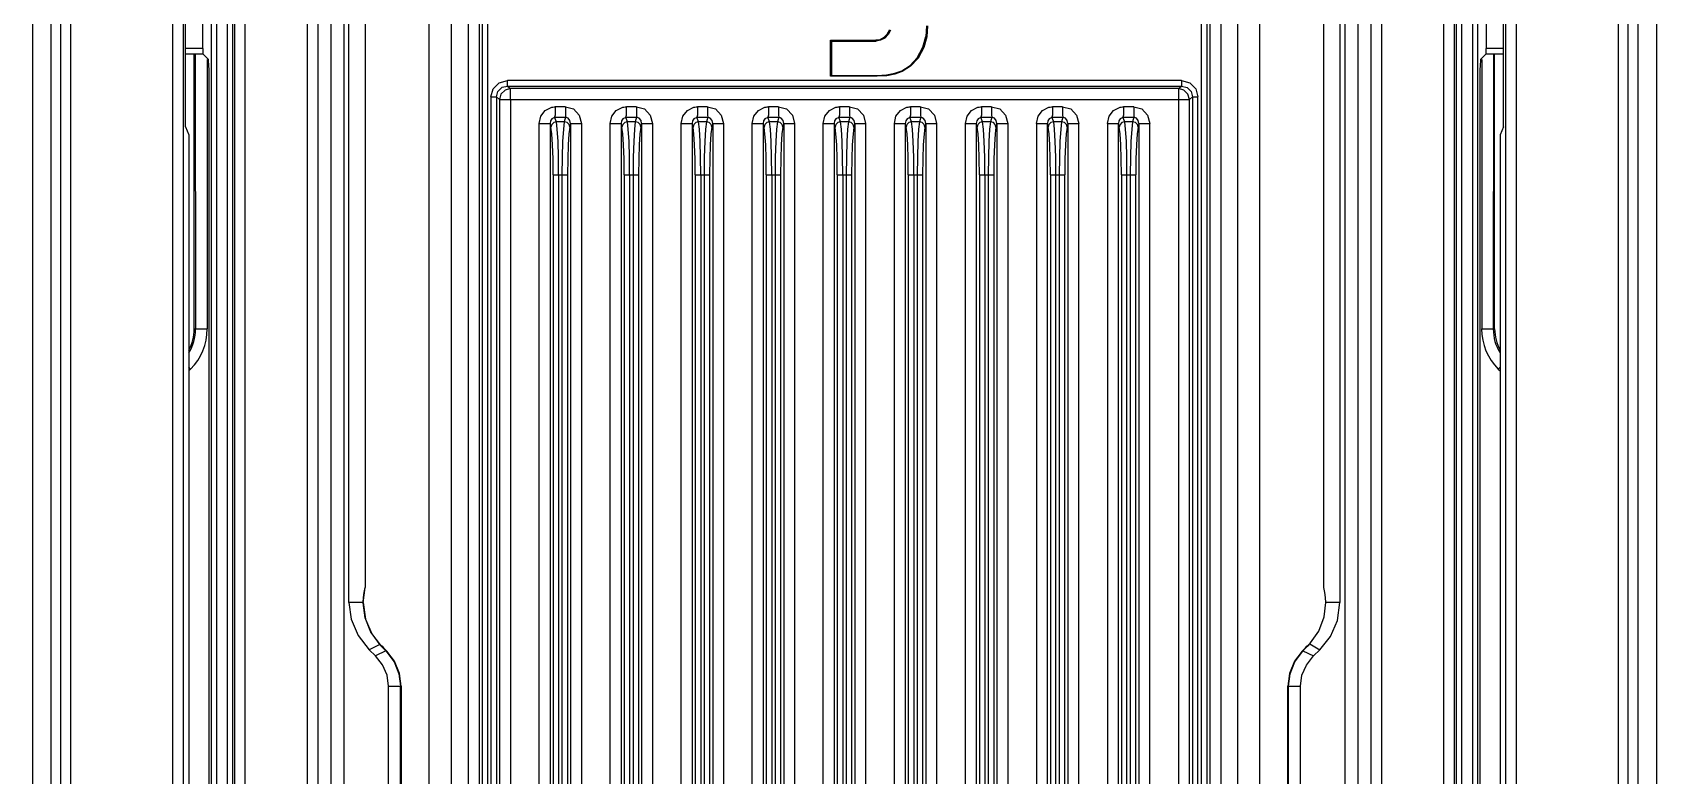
# Model space of a CAD drawing. Header units: millimetres. Extents: x -3132 to 28633, y 682 to 5849.
# Drawn here: x 23736.6 to 23885.2, y 2512 to 2579.9 of the extents above; entities that cross this region are included whole.
import ezdxf

# ---------------------------------------------------------------- set-up
doc = ezdxf.new("R2010")
doc.units = ezdxf.units.MM

# ---------------------------------------------------------------- blocks, each defined once
blk = doc.blocks.new('rtjg')
at = {"linetype": 'Continuous'}
for p, q in [((18415.09, 2752.42), (18415.09, 1775.2)), ((18416.76, 2753.42), (18416.76, 1774.2)), ((18417.67, 1775.24), (18417.67, 2752.38)), ((18561.11, 1775.24), (18561.11, 2752.38)), ((18562.02, 1774.2), (18562.02, 2753.42)), ((18563.69, 2752.42), (18563.69, 1775.2)), ((18442.39, 2659.79), (18442.39, 1966.32)), ((18443.62, 1965.24), (18443.62, 2659.79)), ((18535.16, 2659.79), (18535.16, 1965.24)), ((18536.38, 1966.32), (18536.38, 2659.79)), ((18451.39, 1961.97), (18451.39, 2565.63)), ((18527.39, 1964.49), (18527.39, 2565.67)), ((18454.95, 2550.7), (18454.95, 1976.9)), ((18455.95, 2550.7), (18455.95, 1976.92)), ((18522.83, 2550.7), (18522.83, 1976.92)), ((18523.82, 2550.72), (18523.82, 1976.92)), ((18453.39, 2548.07), (18453.39, 1979.55)), ((18525.39, 1979.55), (18525.39, 2548.07)), ((18456.23, 2544.24), (18456.23, 1983.38)), ((18456.73, 2544.24), (18456.73, 1983.38)), ((18522.04, 2544.24), (18522.04, 1983.38)), ((18522.54, 2544.24), (18522.54, 1983.38)), ((18537.56, 2375.36), (18537.56, 2152.26)), ((18538.55, 2151.78), (18538.55, 2375.83)), ((18544.21, 2375.83), (18544.21, 2151.78)), ((18545.21, 2152.36), (18545.21, 2375.26)), ((18545.37, 2375.02), (18545.37, 2152.6)), ((18545.87, 2152.1), (18545.87, 2375.44)), ((18546.84, 2375.51), (18546.84, 2152.11)), ((18547.34, 2151.65), (18547.34, 2375.97)), ((18431.44, 2371.8), (18431.44, 2155.82)), ((18431.96, 2156.3), (18431.96, 2371.32)), ((18433.41, 2156.78), (18433.41, 2370.84)), ((18433.56, 2371.08), (18433.56, 2156.54)), ((18434.56, 2155.97), (18434.56, 2371.65)), ((18440.22, 2371.65), (18440.22, 2155.97)), ((18441.22, 2156.44), (18441.22, 2371.18)), ((18418.59, 2161.86), (18418.59, 2365.76)), ((18560.19, 2365.76), (18560.19, 2161.86)), ((18427.91, 2357.5), (18427.91, 2170.12)), ((18428.91, 2170.12), (18428.91, 2357.5)), ((18549.87, 2357.5), (18549.87, 2170.12)), ((18550.87, 2170.12), (18550.87, 2357.5)), ((18444.05, 2205.88), (18444.05, 2321.74)), ((18534.73, 2321.74), (18534.72, 2205.88)), ((18430.69, 2256.53), (18430.69, 2271.09)), ((18548.09, 2271.09), (18548.09, 2256.53)), ((18429.09, 2249.36), (18429.09, 2262.15)), ((18445.53, 2262.84), (18445.53, 2207.26)), ((18533.25, 2207.26), (18533.25, 2262.84)), ((18549.69, 2249.36), (18549.69, 2262.15)), ((18488.1, 2257.3), (18492.27, 2257.31)), ((18488.1, 2253.99), (18488.1, 2257.3)), ((18488.19, 2257.21), (18488.1, 2257.3)), ((18492.27, 2257.31), (18492.65, 2257.35)), ((18492.28, 2257.21), (18492.27, 2257.3)), ((18492.68, 2257.28), (18492.28, 2257.21)), ((18492.65, 2257.35), (18493.02, 2257.56)), ((18492.68, 2257.28), (18492.65, 2257.36)), ((18493.07, 2257.48), (18492.68, 2257.28)), ((18493.02, 2257.56), (18493.33, 2257.86)), ((18493.07, 2257.48), (18493.02, 2257.56)), ((18493.4, 2257.81), (18493.07, 2257.48)), ((18493.33, 2257.86), (18493.54, 2258.24)), ((18493.4, 2257.81), (18493.33, 2257.86)), ((18493.61, 2258.21), (18493.4, 2257.81)), ((18496.56, 2256.65), (18496.84, 2257.64)), ((18496.93, 2257.6), (18496.64, 2256.61)), ((18496.9, 2258.59), (18496.84, 2257.64)), ((18496.84, 2257.64), (18496.92, 2257.6)), ((18496.97, 2258.61), (18496.93, 2257.6)), ((18430.69, 2256.53), (18429.09, 2256.53)), ((18429.09, 2256.05), (18430.67, 2256.05)), ((18429.89, 2230.89), (18429.89, 2256.05)), ((18430.03, 2230.89), (18430.02, 2256.05)), ((18430.69, 2256.53), (18430.67, 2256.05)), ((18431.19, 2255.53), (18430.67, 2256.05)), ((18488.19, 2257.21), (18488.19, 2254.07)), ((18488.19, 2257.21), (18492.28, 2257.21)), ((18496.04, 2255.69), (18496.56, 2256.65)), ((18496.64, 2256.61), (18496.12, 2255.64)), ((18496.56, 2256.65), (18496.64, 2256.61)), ((18548.1, 2256.05), (18547.59, 2255.53)), ((18549.69, 2256.53), (18548.09, 2256.53)), ((18548.1, 2256.05), (18548.09, 2256.53)), ((18548.1, 2256.05), (18549.69, 2256.05)), ((18548.76, 2256.05), (18548.75, 2230.89)), ((18548.88, 2230.89), (18548.88, 2256.05)), ((18431.08, 2255.53), (18431.08, 2230.89)), ((18431.25, 2152.81), (18431.25, 2254.51)), ((18493.24, 2254.12), (18493.99, 2254.26)), ((18493.99, 2254.26), (18494.64, 2254.5)), ((18493.99, 2254.26), (18494.01, 2254.18)), ((18494.68, 2254.42), (18494.01, 2254.18)), ((18494.64, 2254.5), (18495.39, 2254.97)), ((18494.64, 2254.5), (18494.68, 2254.42)), ((18495.44, 2254.9), (18494.68, 2254.42)), ((18495.39, 2254.97), (18496.04, 2255.69)), ((18495.39, 2254.97), (18495.44, 2254.9)), ((18496.12, 2255.64), (18495.44, 2254.9)), ((18496.04, 2255.69), (18496.12, 2255.64)), ((18547.53, 2254.51), (18547.53, 2149.81)), ((18547.7, 2255.53), (18547.7, 2230.89)), ((18458.54, 2253.1), (18458.54, 2253.6)), ((18520.24, 2253.6), (18458.54, 2253.6)), ((18458.54, 2253.1), (18520.24, 2253.1)), ((18458.54, 2253.1), (18458.82, 2252.86)), ((18519.95, 2252.86), (18458.82, 2252.86)), ((18488.19, 2254.07), (18488.1, 2253.99)), ((18492.39, 2254), (18488.1, 2253.99)), ((18488.19, 2254.07), (18492.39, 2254.07)), ((18492.39, 2254.07), (18493.24, 2254.12)), ((18492.39, 2254.07), (18492.39, 2253.99)), ((18493.25, 2254.02), (18492.39, 2254)), ((18493.24, 2254.12), (18493.25, 2254.03)), ((18494.01, 2254.18), (18493.25, 2254.02)), ((18519.95, 2252.86), (18520.24, 2253.1)), ((18520.24, 2253.6), (18520.24, 2253.1)), ((18457.04, 2252.1), (18457.04, 1983.38)), ((18457.04, 2252.1), (18457.54, 2252.1)), ((18457.54, 2252.1), (18457.54, 1983.38)), ((18457.83, 2251.86), (18457.54, 2252.1)), ((18457.83, 2251.86), (18457.83, 1976.92)), ((18458.83, 2251.86), (18458.82, 1976.92)), ((18458.83, 2251.86), (18519.95, 2251.86)), ((18519.95, 2251.86), (18520.43, 2251.86)), ((18519.95, 2251.86), (18519.95, 1976.9)), ((18520.43, 2251.86), (18520.95, 2251.86)), ((18521.23, 2252.1), (18520.95, 2251.86)), ((18520.95, 1976.92), (18520.95, 2251.86)), ((18521.23, 2252.1), (18521.73, 2252.1)), ((18521.23, 2252.1), (18521.23, 1983.38)), ((18521.73, 1983.38), (18521.73, 2252.1)), ((18462.87, 2250.24), (18463.87, 2250.24)), ((18463.03, 2249.82), (18462.87, 2250.24)), ((18463.85, 2251.2), (18462.93, 2251.2)), ((18463.75, 2249.82), (18463.03, 2249.82)), ((18463.87, 2250.24), (18463.75, 2249.82)), ((18469.37, 2250.24), (18470.37, 2250.24)), ((18469.53, 2249.82), (18469.37, 2250.24)), ((18470.35, 2251.2), (18469.43, 2251.2)), ((18470.25, 2249.82), (18469.53, 2249.82)), ((18470.37, 2250.24), (18470.25, 2249.82)), ((18475.87, 2250.24), (18476.87, 2250.24)), ((18476.03, 2249.82), (18475.87, 2250.24)), ((18476.85, 2251.2), (18475.93, 2251.2)), ((18476.75, 2249.82), (18476.03, 2249.82)), ((18476.87, 2250.24), (18476.75, 2249.82)), ((18482.37, 2250.24), (18483.37, 2250.24)), ((18482.53, 2249.82), (18482.37, 2250.24)), ((18483.35, 2251.2), (18482.43, 2251.2)), ((18483.25, 2249.82), (18482.53, 2249.82)), ((18483.37, 2250.24), (18483.25, 2249.82)), ((18488.87, 2250.24), (18489.87, 2250.24)), ((18489.03, 2249.82), (18488.87, 2250.24)), ((18489.85, 2251.2), (18488.93, 2251.2)), ((18489.75, 2249.82), (18489.03, 2249.82)), ((18489.87, 2250.24), (18489.75, 2249.82)), ((18489.85, 2251.2), (18489.85, 2250.44)), ((18489.85, 2250.44), (18489.87, 2250.24)), ((18495.37, 2250.24), (18496.37, 2250.24)), ((18495.53, 2249.82), (18495.37, 2250.24)), ((18496.35, 2251.2), (18495.43, 2251.2)), ((18496.25, 2249.82), (18495.53, 2249.82)), ((18496.37, 2250.24), (18496.25, 2249.82)), ((18501.87, 2250.24), (18502.87, 2250.24)), ((18502.03, 2249.82), (18501.87, 2250.24)), ((18502.85, 2251.2), (18501.93, 2251.2)), ((18502.75, 2249.82), (18502.03, 2249.82)), ((18502.87, 2250.24), (18502.75, 2249.82)), ((18508.37, 2250.24), (18509.37, 2250.24)), ((18508.53, 2249.82), (18508.37, 2250.24)), ((18509.35, 2251.2), (18508.43, 2251.2)), ((18509.25, 2249.82), (18508.53, 2249.82)), ((18509.37, 2250.24), (18509.25, 2249.82)), ((18514.87, 2250.24), (18515.87, 2250.24)), ((18515.03, 2249.82), (18514.87, 2250.24)), ((18515.85, 2251.2), (18514.93, 2251.2)), ((18515.75, 2249.82), (18515.03, 2249.82)), ((18515.87, 2250.24), (18515.75, 2249.82)), ((18429.09, 2249.36), (18429.39, 2248.63)), ((18429.39, 2248.63), (18429.39, 2170.12)), ((18461.45, 1974.9), (18461.45, 2249.68)), ((18461.45, 2249.68), (18462.45, 2249.68)), ((18462.45, 2249.68), (18462.45, 1974.92)), ((18462.53, 2249.34), (18462.45, 2249.68)), ((18464.33, 2249.68), (18464.25, 2249.34)), ((18464.33, 2249.68), (18464.33, 2108.81)), ((18464.33, 2249.68), (18465.32, 2249.68)), ((18465.32, 2249.68), (18465.32, 2107.81)), ((18467.95, 2108.81), (18467.95, 2249.68)), ((18467.95, 2249.68), (18468.95, 2249.68)), ((18468.95, 2249.68), (18468.95, 2108.81)), ((18469.03, 2249.34), (18468.95, 2249.68)), ((18470.83, 2249.68), (18470.75, 2249.34)), ((18470.83, 2249.68), (18470.83, 2106.55)), ((18470.83, 2249.68), (18471.82, 2249.68)), ((18471.82, 2249.68), (18471.82, 1974.92)), ((18474.45, 1974.9), (18474.45, 2249.68)), ((18474.45, 2249.68), (18475.45, 2249.68)), ((18475.45, 2249.68), (18475.45, 1974.92)), ((18475.53, 2249.34), (18475.45, 2249.68)), ((18477.33, 2249.68), (18477.25, 2249.34)), ((18477.33, 2249.68), (18477.33, 1974.92)), ((18477.33, 2249.68), (18478.32, 2249.68)), ((18478.32, 2249.68), (18478.32, 1974.92)), ((18480.95, 1974.9), (18480.95, 2249.68)), ((18480.95, 2249.68), (18481.95, 2249.68)), ((18481.95, 2249.68), (18481.95, 1974.92)), ((18482.03, 2249.34), (18481.95, 2249.68)), ((18483.83, 2249.68), (18483.75, 2249.34)), ((18483.83, 2249.68), (18483.83, 1974.92)), ((18483.83, 2249.68), (18484.82, 2249.68)), ((18484.82, 2249.68), (18484.82, 1974.92)), ((18487.45, 1974.9), (18487.45, 2249.68)), ((18487.45, 2249.68), (18488.45, 2249.68)), ((18488.45, 2249.68), (18488.45, 1974.92)), ((18488.53, 2249.34), (18488.45, 2249.68)), ((18490.33, 2249.68), (18490.25, 2249.34)), ((18490.33, 2249.68), (18490.33, 1974.92)), ((18490.33, 2249.68), (18491.32, 2249.68)), ((18491.32, 2249.68), (18491.32, 1974.92)), ((18493.95, 1974.9), (18493.95, 2249.68)), ((18493.95, 2249.68), (18494.95, 2249.68)), ((18495.03, 2249.34), (18494.95, 2249.68)), ((18494.95, 2249.68), (18494.95, 1974.92)), ((18496.83, 2249.68), (18496.75, 2249.34)), ((18496.83, 2249.68), (18497.82, 2249.68)), ((18496.83, 2249.68), (18496.83, 1974.92)), ((18497.82, 2249.68), (18497.82, 1974.92)), ((18500.45, 2249.68), (18501.45, 2249.68)), ((18500.45, 1974.9), (18500.45, 2249.68)), ((18501.45, 2249.68), (18501.45, 1974.92)), ((18501.53, 2249.34), (18501.45, 2249.68)), ((18503.33, 2249.68), (18503.25, 2249.34)), ((18503.33, 2249.68), (18504.32, 2249.68)), ((18503.33, 2249.68), (18503.33, 1974.92)), ((18504.32, 2249.68), (18504.32, 1974.92)), ((18506.95, 2249.68), (18507.95, 2249.68)), ((18506.95, 2249.68), (18506.95, 1974.9)), ((18507.95, 2106.55), (18507.95, 2249.68)), ((18508.03, 2249.34), (18507.95, 2249.68)), ((18509.83, 2249.68), (18509.75, 2249.34)), ((18509.83, 2249.68), (18510.82, 2249.68)), ((18509.83, 2249.68), (18509.83, 2108.81)), ((18510.82, 2107.81), (18510.82, 2249.68)), ((18513.45, 2249.68), (18514.45, 2249.68)), ((18513.45, 2249.68), (18513.45, 2108.81)), ((18514.45, 2108.81), (18514.45, 2249.68)), ((18514.53, 2249.34), (18514.45, 2249.68)), ((18516.33, 2249.68), (18516.25, 2249.34)), ((18516.33, 2249.68), (18517.32, 2249.68)), ((18516.33, 2249.68), (18516.33, 1974.92)), ((18517.32, 1974.92), (18517.32, 2249.68)), ((18549.69, 2249.36), (18549.39, 2248.63)), ((18549.39, 2248.63), (18549.39, 2170.12)), ((18462.73, 2244.99), (18462.73, 1981.38)), ((18462.73, 2244.99), (18464.04, 2244.99)), ((18463.23, 2244.99), (18463.23, 1981.38)), ((18463.54, 2244.99), (18463.54, 1981.38)), ((18464.04, 2244.99), (18464.04, 1981.38)), ((18469.23, 2244.99), (18469.23, 1981.38)), ((18469.23, 2244.99), (18470.54, 2244.99)), ((18469.73, 2244.99), (18469.73, 1981.38)), ((18470.04, 2244.99), (18470.04, 1981.38)), ((18470.54, 2244.99), (18470.54, 1981.38)), ((18475.73, 2244.99), (18475.73, 1981.38)), ((18475.73, 2244.99), (18477.04, 2244.99)), ((18476.23, 2244.99), (18476.23, 1981.38)), ((18476.54, 2244.99), (18476.54, 1981.38)), ((18477.04, 2244.99), (18477.04, 1981.38)), ((18482.23, 2244.99), (18482.23, 1981.38)), ((18482.23, 2244.99), (18483.54, 2244.99)), ((18482.73, 2244.99), (18482.73, 1981.38)), ((18483.04, 2244.99), (18483.04, 1981.38)), ((18483.54, 2244.99), (18483.54, 1981.38)), ((18488.73, 2244.99), (18488.73, 1981.38)), ((18488.73, 2244.99), (18490.04, 2244.99)), ((18489.23, 2244.99), (18489.23, 1981.38)), ((18489.54, 2244.99), (18489.54, 1981.38)), ((18490.04, 2244.99), (18490.04, 1981.38)), ((18495.23, 2244.99), (18496.54, 2244.99)), ((18495.23, 2244.99), (18495.23, 1981.38)), ((18495.73, 2244.99), (18495.73, 1981.38)), ((18496.04, 2244.99), (18496.04, 1981.38)), ((18496.54, 2244.99), (18496.54, 1981.38)), ((18501.73, 2244.99), (18503.04, 2244.99)), ((18501.73, 2244.99), (18501.73, 1981.38)), ((18502.23, 2244.99), (18502.23, 1981.38)), ((18502.54, 2244.99), (18502.54, 1981.38)), ((18503.04, 2244.99), (18503.04, 1981.38)), ((18508.23, 2244.99), (18509.54, 2244.99)), ((18508.23, 2244.99), (18508.23, 1981.38)), ((18508.73, 1981.38), (18508.73, 2244.99)), ((18509.04, 2244.99), (18509.04, 1981.38)), ((18509.54, 1981.38), (18509.54, 2244.99)), ((18514.73, 2244.99), (18516.04, 2244.99)), ((18514.73, 2244.99), (18514.73, 1981.38)), ((18515.23, 1981.38), (18515.23, 2244.99)), ((18515.54, 2244.99), (18515.54, 1981.38)), ((18516.04, 1981.38), (18516.04, 2244.99)), ((18429.89, 2230.89), (18431.08, 2230.89)), ((18547.7, 2230.89), (18548.88, 2230.89)), ((18429.56, 2227.22), (18429.39, 2227.4)), ((18429.39, 2227.05), (18429.56, 2227.22)), ((18549.39, 2227.4), (18549.21, 2227.22)), ((18549.21, 2227.22), (18549.39, 2227.05)), ((18445.35, 2205.88), (18444.05, 2205.88)), ((18534.72, 2205.88), (18533.43, 2205.88)), ((18446.88, 2202.04), (18445.9, 2201.57)), ((18446.48, 2201), (18445.9, 2201.57)), ((18447.42, 2201.47), (18446.48, 2201)), ((18446.88, 2202.03), (18446.93, 2202.02)), ((18447.5, 2201.45), (18447.42, 2201.47)), ((18531.34, 2201.45), (18531.28, 2201.45)), ((18531.34, 2201.46), (18532.29, 2201)), ((18531.85, 2202.02), (18531.87, 2202)), ((18531.96, 2202.1), (18532.88, 2201.57)), ((18532.88, 2201.57), (18532.29, 2201)), ((18447.66, 1967.15), (18447.66, 2198.24)), ((18447.66, 2198.24), (18448.82, 2198.24)), ((18448.77, 1967.15), (18448.77, 2198.24)), ((18448.82, 2198.24), (18448.82, 1967.15)), ((18529.96, 2198.24), (18531.12, 2198.24)), ((18529.96, 1967.15), (18529.96, 2198.24)), ((18530.01, 1967.15), (18530.01, 2198.24)), ((18531.12, 1967.15), (18531.12, 2198.24))]:
    blk.add_line(p, q, dxfattribs=at)
for points in [[(18432.91, 2371.33), (18432.91, 2156.36), (18432.91, 2156.28)], [(18431.25, 2254.51), (18431.23, 2255.05), (18431.21, 2255.4), (18431.19, 2255.53)], [(18547.59, 2255.53), (18547.57, 2255.4), (18547.55, 2255.05), (18547.53, 2254.51)], [(18457.04, 2252.1), (18457.25, 2252.85), (18457.79, 2253.4), (18458.54, 2253.6)], [(18457.54, 2252.1), (18457.67, 2252.6), (18458.07, 2252.98), (18458.54, 2253.1)], [(18458.82, 2252.86), (18458.33, 2252.72), (18457.95, 2252.34), (18457.83, 2251.86)], [(18458.83, 2251.86), (18458.83, 2252.35), (18458.83, 2252.71), (18458.82, 2252.86)], [(18519.95, 2252.86), (18519.95, 2252.35), (18519.95, 2251.86)], [(18520.95, 2251.86), (18520.82, 2252.35), (18520.44, 2252.73), (18519.95, 2252.86)], [(18520.24, 2253.6), (18520.99, 2253.4), (18521.53, 2252.85), (18521.73, 2252.1)], [(18520.24, 2253.1), (18520.74, 2252.96), (18521.1, 2252.6), (18521.23, 2252.1)], [(18457.83, 2251.86), (18458.34, 2251.86), (18458.83, 2251.86)], [(18461.45, 2249.68), (18461.6, 2250.35), (18462.01, 2250.87), (18462.6, 2251.16)], [(18462.87, 2250.23), (18462.61, 2250.11), (18462.49, 2249.92), (18462.45, 2249.68)], [(18463.03, 2249.82), (18462.78, 2249.76), (18462.6, 2249.58), (18462.53, 2249.34)], [(18462.6, 2251.16), (18462.71, 2251.18), (18462.82, 2251.19), (18462.93, 2251.2)], [(18462.93, 2251.2), (18462.93, 2250.44), (18462.87, 2250.24)], [(18463.23, 2244.99), (18463.22, 2246.6), (18463.18, 2248.03), (18463.11, 2249.15), (18463.03, 2249.82)], [(18463.75, 2249.82), (18463.67, 2249.15), (18463.6, 2248.03), (18463.56, 2246.59), (18463.54, 2244.99)], [(18464.25, 2249.34), (18464.19, 2249.57), (18464.01, 2249.75), (18463.75, 2249.82)], [(18463.85, 2251.2), (18463.85, 2250.44), (18463.87, 2250.24)], [(18463.85, 2251.2), (18464.59, 2251), (18465.12, 2250.45), (18465.32, 2249.68)], [(18464.33, 2249.68), (18464.27, 2249.96), (18464.1, 2250.17), (18463.87, 2250.24)], [(18467.95, 2249.68), (18468.1, 2250.35), (18468.51, 2250.87), (18469.1, 2251.16)], [(18469.37, 2250.23), (18469.11, 2250.11), (18468.99, 2249.92), (18468.95, 2249.68)], [(18469.53, 2249.82), (18469.28, 2249.76), (18469.1, 2249.58), (18469.03, 2249.34)], [(18469.1, 2251.16), (18469.21, 2251.18), (18469.32, 2251.19), (18469.43, 2251.2)], [(18469.37, 2250.24), (18469.43, 2250.43), (18469.43, 2251.2)], [(18469.73, 2244.99), (18469.72, 2246.6), (18469.68, 2248.03), (18469.61, 2249.15), (18469.53, 2249.82)], [(18470.25, 2249.82), (18470.17, 2249.15), (18470.1, 2248.03), (18470.06, 2246.59), (18470.04, 2244.99)], [(18470.75, 2249.34), (18470.69, 2249.57), (18470.51, 2249.75), (18470.25, 2249.82)], [(18470.35, 2251.2), (18470.35, 2250.44), (18470.37, 2250.24)], [(18470.35, 2251.2), (18471.09, 2251), (18471.62, 2250.45), (18471.82, 2249.68)], [(18470.83, 2249.68), (18470.77, 2249.96), (18470.6, 2250.17), (18470.37, 2250.24)], [(18474.45, 2249.68), (18474.6, 2250.35), (18475.01, 2250.87), (18475.6, 2251.16)], [(18475.87, 2250.23), (18475.61, 2250.11), (18475.49, 2249.92), (18475.45, 2249.68)], [(18476.03, 2249.82), (18475.78, 2249.76), (18475.6, 2249.58), (18475.53, 2249.34)], [(18475.6, 2251.16), (18475.71, 2251.18), (18475.82, 2251.19), (18475.93, 2251.2)], [(18475.93, 2251.2), (18475.93, 2250.44), (18475.87, 2250.24)], [(18476.23, 2244.99), (18476.22, 2246.6), (18476.18, 2248.03), (18476.11, 2249.15), (18476.03, 2249.82)], [(18476.75, 2249.82), (18476.67, 2249.15), (18476.6, 2248.03), (18476.56, 2246.59), (18476.54, 2244.99)], [(18477.25, 2249.34), (18477.19, 2249.57), (18477.01, 2249.75), (18476.75, 2249.82)], [(18476.85, 2251.2), (18476.85, 2250.44), (18476.87, 2250.24)], [(18476.85, 2251.2), (18477.59, 2251), (18478.12, 2250.45), (18478.32, 2249.68)], [(18477.33, 2249.68), (18477.27, 2249.96), (18477.1, 2250.17), (18476.87, 2250.24)], [(18480.95, 2249.68), (18481.1, 2250.35), (18481.51, 2250.87), (18482.1, 2251.16)], [(18482.37, 2250.23), (18482.11, 2250.11), (18481.99, 2249.92), (18481.95, 2249.68)], [(18482.53, 2249.82), (18482.28, 2249.76), (18482.1, 2249.58), (18482.03, 2249.34)], [(18482.1, 2251.16), (18482.21, 2251.18), (18482.32, 2251.19), (18482.43, 2251.2)], [(18482.43, 2251.2), (18482.43, 2250.44), (18482.37, 2250.24)], [(18482.73, 2244.99), (18482.72, 2246.6), (18482.68, 2248.03), (18482.61, 2249.15), (18482.53, 2249.82)], [(18483.25, 2249.82), (18483.17, 2249.15), (18483.1, 2248.03), (18483.06, 2246.59), (18483.04, 2244.99)], [(18483.75, 2249.34), (18483.69, 2249.57), (18483.51, 2249.75), (18483.25, 2249.82)], [(18483.35, 2251.2), (18483.35, 2250.44), (18483.37, 2250.24)], [(18483.35, 2251.2), (18484.09, 2251), (18484.62, 2250.45), (18484.82, 2249.68)], [(18483.83, 2249.68), (18483.77, 2249.96), (18483.6, 2250.17), (18483.37, 2250.24)], [(18487.45, 2249.68), (18487.6, 2250.35), (18488.01, 2250.87), (18488.6, 2251.16)], [(18488.87, 2250.23), (18488.61, 2250.11), (18488.49, 2249.92), (18488.45, 2249.68)], [(18489.03, 2249.82), (18488.78, 2249.76), (18488.6, 2249.58), (18488.53, 2249.34)], [(18488.6, 2251.16), (18488.71, 2251.18), (18488.82, 2251.19), (18488.93, 2251.2)], [(18488.93, 2251.2), (18488.93, 2250.44), (18488.87, 2250.24)], [(18489.23, 2244.99), (18489.22, 2246.6), (18489.18, 2248.03), (18489.11, 2249.15), (18489.03, 2249.82)], [(18489.75, 2249.82), (18489.67, 2249.15), (18489.6, 2248.03), (18489.56, 2246.59), (18489.54, 2244.99)], [(18490.25, 2249.34), (18490.19, 2249.57), (18490.01, 2249.75), (18489.75, 2249.82)], [(18489.85, 2251.2), (18490.59, 2251), (18491.12, 2250.45), (18491.32, 2249.68)], [(18490.33, 2249.68), (18490.27, 2249.96), (18490.1, 2250.17), (18489.87, 2250.24)], [(18493.95, 2249.68), (18494.1, 2250.35), (18494.51, 2250.87), (18495.1, 2251.16)], [(18495.37, 2250.23), (18495.11, 2250.11), (18494.99, 2249.92), (18494.95, 2249.68)], [(18495.53, 2249.82), (18495.28, 2249.76), (18495.1, 2249.58), (18495.03, 2249.34)], [(18495.1, 2251.16), (18495.21, 2251.18), (18495.32, 2251.19), (18495.43, 2251.2)], [(18495.43, 2251.2), (18495.43, 2250.44), (18495.37, 2250.24)], [(18495.73, 2244.99), (18495.72, 2246.6), (18495.68, 2248.03), (18495.61, 2249.15), (18495.53, 2249.82)], [(18496.25, 2249.82), (18496.17, 2249.15), (18496.1, 2248.03), (18496.06, 2246.59), (18496.04, 2244.99)], [(18496.75, 2249.34), (18496.69, 2249.57), (18496.51, 2249.75), (18496.25, 2249.82)], [(18496.35, 2251.2), (18497.09, 2251), (18497.62, 2250.45), (18497.82, 2249.68)], [(18496.35, 2251.2), (18496.35, 2250.44), (18496.37, 2250.24)], [(18496.83, 2249.68), (18496.77, 2249.96), (18496.6, 2250.17), (18496.37, 2250.24)], [(18500.45, 2249.68), (18500.6, 2250.35), (18501.01, 2250.87), (18501.6, 2251.16)], [(18501.87, 2250.23), (18501.61, 2250.11), (18501.49, 2249.92), (18501.45, 2249.68)], [(18502.03, 2249.82), (18501.78, 2249.76), (18501.6, 2249.58), (18501.53, 2249.34)], [(18501.6, 2251.16), (18501.71, 2251.18), (18501.82, 2251.19), (18501.93, 2251.2)], [(18501.93, 2251.2), (18501.93, 2250.44), (18501.87, 2250.24)], [(18502.23, 2244.99), (18502.22, 2246.6), (18502.18, 2248.03), (18502.11, 2249.15), (18502.03, 2249.82)], [(18502.75, 2249.82), (18502.67, 2249.15), (18502.6, 2248.03), (18502.56, 2246.59), (18502.54, 2244.99)], [(18503.25, 2249.34), (18503.19, 2249.57), (18503.01, 2249.75), (18502.75, 2249.82)], [(18502.85, 2251.2), (18503.59, 2251), (18504.12, 2250.45), (18504.32, 2249.68)], [(18502.85, 2251.2), (18502.85, 2250.44), (18502.87, 2250.24)], [(18503.33, 2249.68), (18503.27, 2249.96), (18503.1, 2250.17), (18502.87, 2250.24)], [(18506.95, 2249.68), (18507.1, 2250.35), (18507.51, 2250.87), (18508.1, 2251.16)], [(18508.37, 2250.23), (18508.11, 2250.11), (18507.99, 2249.92), (18507.95, 2249.68)], [(18508.53, 2249.82), (18508.28, 2249.76), (18508.1, 2249.58), (18508.03, 2249.34)], [(18508.1, 2251.16), (18508.21, 2251.18), (18508.32, 2251.19), (18508.43, 2251.2)], [(18508.43, 2251.2), (18508.43, 2250.44), (18508.37, 2250.24)], [(18508.73, 2244.99), (18508.72, 2246.6), (18508.68, 2248.03), (18508.61, 2249.15), (18508.53, 2249.82)], [(18509.25, 2249.82), (18509.17, 2249.15), (18509.1, 2248.03), (18509.06, 2246.59), (18509.04, 2244.99)], [(18509.75, 2249.34), (18509.69, 2249.57), (18509.51, 2249.75), (18509.25, 2249.82)], [(18509.35, 2251.2), (18510.09, 2251), (18510.62, 2250.45), (18510.82, 2249.68)], [(18509.35, 2251.2), (18509.35, 2250.44), (18509.37, 2250.24)], [(18509.83, 2249.68), (18509.77, 2249.96), (18509.6, 2250.17), (18509.37, 2250.24)], [(18513.45, 2249.68), (18513.6, 2250.35), (18514.01, 2250.87), (18514.6, 2251.16)], [(18514.87, 2250.23), (18514.61, 2250.11), (18514.49, 2249.92), (18514.45, 2249.68)], [(18515.03, 2249.82), (18514.78, 2249.76), (18514.6, 2249.58), (18514.53, 2249.34)], [(18514.6, 2251.16), (18514.71, 2251.18), (18514.82, 2251.19), (18514.93, 2251.2)], [(18514.93, 2251.2), (18514.93, 2250.44), (18514.87, 2250.24)], [(18515.23, 2244.99), (18515.22, 2246.6), (18515.18, 2248.03), (18515.11, 2249.15), (18515.03, 2249.82)], [(18515.75, 2249.82), (18515.67, 2249.15), (18515.6, 2248.03), (18515.56, 2246.59), (18515.54, 2244.99)], [(18516.25, 2249.34), (18516.19, 2249.57), (18516.01, 2249.75), (18515.75, 2249.82)], [(18515.85, 2251.2), (18516.59, 2251), (18517.12, 2250.45), (18517.32, 2249.68)], [(18515.85, 2251.2), (18515.85, 2250.44), (18515.87, 2250.24)], [(18516.33, 2249.68), (18516.27, 2249.96), (18516.1, 2250.17), (18515.87, 2250.24)], [(18462.73, 2244.99), (18462.72, 2246.45), (18462.68, 2247.73), (18462.61, 2248.73), (18462.53, 2249.34)], [(18464.25, 2249.34), (18464.17, 2248.73), (18464.1, 2247.73), (18464.06, 2246.45), (18464.04, 2244.99)], [(18469.23, 2244.99), (18469.22, 2246.45), (18469.18, 2247.73), (18469.11, 2248.73), (18469.03, 2249.34)], [(18470.75, 2249.34), (18470.67, 2248.73), (18470.6, 2247.73), (18470.56, 2246.45), (18470.54, 2244.99)], [(18475.73, 2244.99), (18475.72, 2246.45), (18475.68, 2247.73), (18475.61, 2248.73), (18475.53, 2249.34)], [(18477.25, 2249.34), (18477.17, 2248.73), (18477.1, 2247.73), (18477.06, 2246.45), (18477.04, 2244.99)], [(18482.23, 2244.99), (18482.22, 2246.45), (18482.18, 2247.73), (18482.11, 2248.73), (18482.03, 2249.34)], [(18483.75, 2249.34), (18483.67, 2248.73), (18483.6, 2247.73), (18483.56, 2246.45), (18483.54, 2244.99)], [(18488.73, 2244.99), (18488.72, 2246.45), (18488.68, 2247.73), (18488.61, 2248.73), (18488.53, 2249.34)], [(18490.25, 2249.34), (18490.17, 2248.73), (18490.1, 2247.73), (18490.06, 2246.45), (18490.04, 2244.99)], [(18495.23, 2244.99), (18495.22, 2246.45), (18495.18, 2247.73), (18495.11, 2248.73), (18495.03, 2249.34)], [(18496.75, 2249.34), (18496.67, 2248.73), (18496.6, 2247.73), (18496.56, 2246.45), (18496.54, 2244.99)], [(18501.73, 2244.99), (18501.72, 2246.45), (18501.68, 2247.73), (18501.61, 2248.73), (18501.53, 2249.34)], [(18503.25, 2249.34), (18503.17, 2248.73), (18503.1, 2247.73), (18503.06, 2246.45), (18503.04, 2244.99)], [(18508.23, 2244.99), (18508.22, 2246.45), (18508.18, 2247.73), (18508.11, 2248.73), (18508.03, 2249.34)], [(18509.75, 2249.34), (18509.67, 2248.73), (18509.6, 2247.73), (18509.56, 2246.45), (18509.54, 2244.99)], [(18514.73, 2244.99), (18514.72, 2246.45), (18514.68, 2247.73), (18514.61, 2248.73), (18514.53, 2249.34)], [(18516.25, 2249.34), (18516.17, 2248.73), (18516.1, 2247.73), (18516.06, 2246.45), (18516.04, 2244.99)], [(18446.93, 2202.02), (18446.06, 2203.18), (18445.53, 2204.48), (18445.35, 2205.86), (18445.53, 2207.26)], [(18445.35, 2205.88), (18445.37, 2206.34), (18445.43, 2206.8), (18445.53, 2207.26)], [(18533.43, 2205.88), (18533.41, 2206.34), (18533.35, 2206.8), (18533.25, 2207.26)], [(18444.05, 2205.88), (18444.25, 2204.35), (18444.88, 2202.87), (18445.9, 2201.57)], [(18445.35, 2205.88), (18445.55, 2204.37), (18446.13, 2203.02), (18446.88, 2202.03)], [(18531.87, 2202), (18532.79, 2203.28), (18533.28, 2204.58), (18533.43, 2205.88)], [(18532.88, 2201.57), (18533.85, 2202.78), (18534.5, 2204.25), (18534.72, 2205.88)], [(18447.66, 2198.24), (18447.53, 2199.24), (18447.13, 2200.18), (18446.48, 2201)], [(18446.88, 2202.03), (18447.05, 2201.85), (18447.42, 2201.47)], [(18447.42, 2201.47), (18448.18, 2200.47), (18448.62, 2199.38), (18448.77, 2198.24)], [(18448.82, 2198.24), (18448.66, 2199.41), (18448.21, 2200.51), (18447.5, 2201.45)], [(18531.28, 2201.45), (18530.57, 2200.51), (18530.11, 2199.41), (18529.96, 2198.24)], [(18530.01, 2198.24), (18530.16, 2199.38), (18530.6, 2200.47), (18531.34, 2201.45)], [(18531.12, 2198.24), (18531.25, 2199.23), (18531.65, 2200.17), (18532.29, 2201)], [(18531.34, 2201.45), (18531.55, 2201.67), (18531.87, 2202)]]:
    blk.add_lwpolyline(points, dxfattribs=at)
for centre, radius, start, end in [((18425.89, 2230.89), 4.13, 328.0305, 0), ((18425.89, 2230.89), 4, 331.1166, 0), ((18425.89, 2230.89), 5.19, 315, 360), ((18552.88, 2230.89), 5.19, 180, 225), ((18552.88, 2230.89), 4.13, 180, 211.9695), ((18552.88, 2230.89), 4, 180, 208.8834)]:
    blk.add_arc(centre, radius, start, end, dxfattribs=at)
for centre, major_axis, start_param, end_param in [((18451.39, 2198.3), (-15.51, 15.53), 1.304022, 1.341979), ((18527.39, 2198.3), (15.51, 15.53), -1.341979, -1.304021)]:
    blk.add_ellipse(centre, major_axis=major_axis, ratio=0.024678, start_param=start_param, end_param=end_param, dxfattribs=at)
blk = doc.blocks.new('*U107')
blk.add_blockref('rtjg', (-18489.39, -2267.31))
blk = doc.blocks.new('*U108')
at = {"color": 0, "linetype": 'ByBlock', "lineweight": -2, "transparency": 16777216}
blk.add_blockref('*U107', (500, 0), dxfattribs=at)

msp = doc.modelspace()

# ---------------------------------------------------------------- block references
msp.add_blockref('*U108', (23310.901, 2589.228))

doc.saveas('drawing.dxf')
